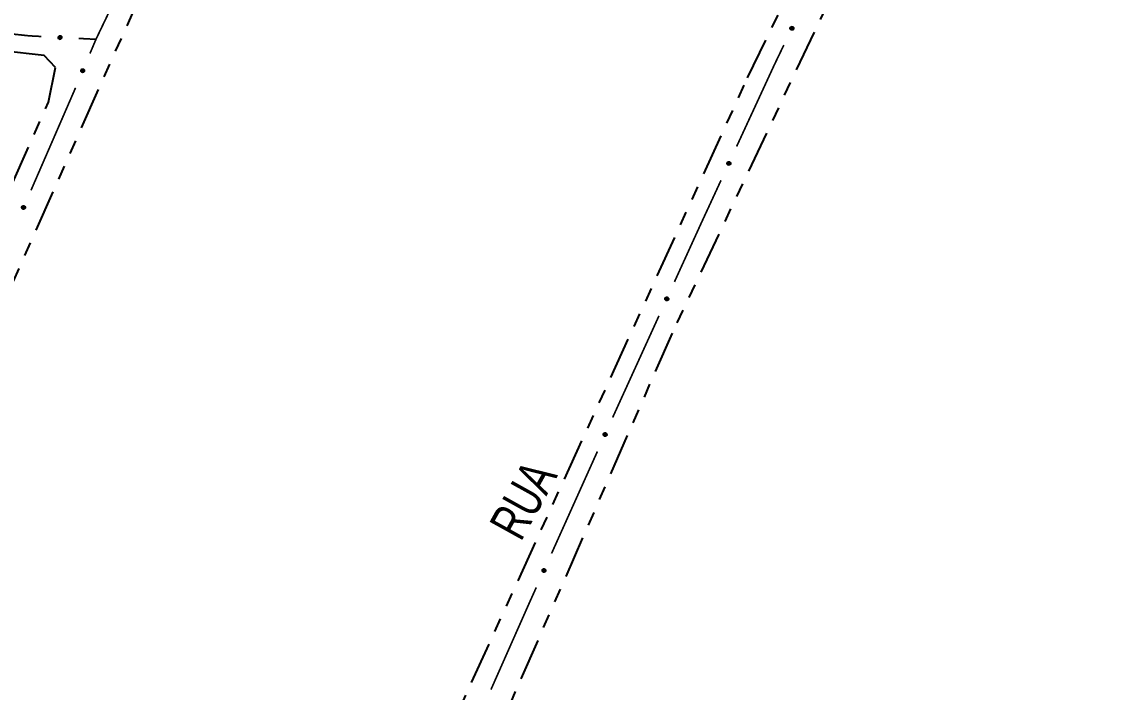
# Model space of a CAD drawing. Extents: x 203665 to 205970, y 4870865 to 4873745.
# Drawn here: x 204209.7 to 204325.5, y 4872309.4 to 4872381.4 of the extents above; entities that cross this region are included whole.
import ezdxf

# ---------------------------------------------------------------- set-up
doc = ezdxf.new("R2010")
doc.units = 0
doc.header["$LTSCALE"] = 1.5
doc.header["$MEASUREMENT"] = 0
doc.linetypes.add('TRACO_25', pattern=[8, 3, -1, 1, -1, 1, -1])
for name, color, linetype in [('SV-EIXO-RUA-N-PAV', 6, 'CONTINUOUS'), ('SV-RUA-NAO-PAV', 7, 'CONTINUOUS'), ('SV-TXT-RUA-N-PAV', 7, 'CONTINUOUS')]:
    doc.layers.add(name, color=color, linetype=linetype)
doc.styles.add('ARIAL', font='ARIAL.SHX')

msp = doc.modelspace()

# ---------------------------------------------------------------- linework, layer by layer
at = {"layer": 'SV-EIXO-RUA-N-PAV', "const_width": 0.18}
for points in [[(204217.692835, 4872379.537633), (204220.438597, 4872385.260248)], [(204199.902813, 4872381.050929), (204209.845743, 4872379.984091)], [(204209.845743, 4872379.984091), (204210.547088, 4872379.90884)], [(204210.547088, 4872379.90884), (204211.839974, 4872379.841677)], [(204215.834588, 4872379.634164), (204216.833241, 4872379.582285)], [(204216.833241, 4872379.582285), (204217.692835, 4872379.537633)], [(204217.051044, 4872378.014577), (204217.43936, 4872378.936103)], [(204217.43936, 4872378.936103), (204217.692835, 4872379.537633)], [(204291.495899, 4872378.914427), (204290.629825, 4872377.111675)], [(204290.480333, 4872376.800504), (204286.434418, 4872368.034354)], [(204290.629825, 4872377.111675), (204290.480333, 4872376.800504)], [(204215.362959, 4872374.008531), (204215.497778, 4872374.328473)], [(204210.720627, 4872363.320369), (204215.102887, 4872373.40976)], [(204215.102887, 4872373.40976), (204215.362959, 4872374.008531)], [(204284.758185, 4872364.402516), (204282.662894, 4872359.862719)], [(204282.503267, 4872359.51686), (204279.759779, 4872353.493115)], [(204282.662894, 4872359.862719), (204282.503267, 4872359.51686)], [(204278.101852, 4872349.852884), (204273.542553, 4872339.84225)], [(204273.542553, 4872339.84225), (204273.329641, 4872339.374768)], [(204273.329641, 4872339.374768), (204273.130376, 4872338.93115)], [(204271.491405, 4872335.282346), (204266.574492, 4872324.335932)], [(204264.93552, 4872320.687128), (204264.525778, 4872319.774927)], [(204264.22249, 4872319.099725), (204260.069862, 4872309.717861)], [(204264.525778, 4872319.774927), (204264.22249, 4872319.099725)]]:
    msp.add_lwpolyline(points, dxfattribs=at)
at = {"layer": 'SV-EIXO-RUA-N-PAV'}
for points in [[(204292.523416, 4872380.79902), (204292.540265, 4872380.753106), (204292.545358, 4872380.710199), (204292.539304, 4872380.67319), (204292.525428, 4872380.641882), (204292.507624, 4872380.61145), (204292.482905, 4872380.584729), (204292.4489, 4872380.561149), (204292.40296, 4872380.543924), (204292.358664, 4872380.541596), (204292.322063, 4872380.545589), (204292.288583, 4872380.558179), (204292.25931, 4872380.57597), (204292.232403, 4872380.602565), (204292.208843, 4872380.637259), (204292.192641, 4872380.683872), (204292.187937, 4872380.725971), (204292.194732, 4872380.761614), (204292.207602, 4872380.795192), (204292.226151, 4872380.826043), (204292.250567, 4872380.852133), (204292.285541, 4872380.875791), (204292.33176, 4872380.891173), (204292.373695, 4872380.896344), (204292.409424, 4872380.890051), (204292.442197, 4872380.876636), (204292.472936, 4872380.85915), (204292.500832, 4872380.83542), (204292.523416, 4872380.79902)], [(204213.699505, 4872379.855307), (204213.735368, 4872379.888561), (204213.772991, 4872379.909808), (204213.809471, 4872379.918497), (204213.84371, 4872379.91777), (204213.878653, 4872379.91308), (204213.912841, 4872379.90058), (204213.947712, 4872379.878301), (204213.981323, 4872379.842559), (204214.000555, 4872379.802588), (204214.010988, 4872379.767279), (204214.012285, 4872379.731533), (204214.007161, 4872379.697664), (204213.993002, 4872379.662581), (204213.970079, 4872379.627463), (204213.933321, 4872379.594535), (204213.896294, 4872379.573959), (204213.860788, 4872379.566481), (204213.824844, 4872379.565404), (204213.789227, 4872379.570619), (204213.755738, 4872379.583083), (204213.720421, 4872379.606226), (204213.688403, 4872379.642937), (204213.667458, 4872379.679633), (204213.659483, 4872379.715024), (204213.65922, 4872379.750435), (204213.663497, 4872379.785541), (204213.674632, 4872379.82043), (204213.699505, 4872379.855307)], [(204216.117175, 4872376.081866), (204216.098095, 4872376.126899), (204216.090905, 4872376.169504), (204216.095136, 4872376.206765), (204216.107461, 4872376.238717), (204216.123751, 4872376.269985), (204216.14713, 4872376.297886), (204216.179938, 4872376.323105), (204216.224978, 4872376.342562), (204216.269107, 4872376.347059), (204216.305859, 4872376.344865), (204216.339916, 4872376.333932), (204216.370026, 4872376.317598), (204216.398205, 4872376.292355), (204216.423438, 4872376.258858), (204216.441907, 4872376.213095), (204216.448669, 4872376.171278), (204216.44363, 4872376.135345), (204216.432422, 4872376.101176), (204216.415409, 4872376.069453), (204216.392301, 4872376.042197), (204216.358529, 4872376.016852), (204216.31312, 4872375.999222), (204216.271489, 4872375.992001), (204216.235494, 4872375.996534), (204216.202103, 4872376.008326), (204216.170543, 4872376.024283), (204216.141518, 4872376.046617), (204216.117175, 4872376.081866)], [(204285.75646, 4872366.302761), (204285.774017, 4872366.257112), (204285.779771, 4872366.214289), (204285.774291, 4872366.177191), (204285.7609, 4872366.145672), (204285.743568, 4872366.114969), (204285.719265, 4872366.087869), (204285.685628, 4872366.063766), (204285.63996, 4872366.045833), (204285.595705, 4872366.042822), (204285.559047, 4872366.046249), (204285.525376, 4872366.05832), (204285.495832, 4872366.075656), (204285.468517, 4872366.101832), (204285.444424, 4872366.136158), (204285.427503, 4872366.182515), (204285.42215, 4872366.224537), (204285.428393, 4872366.26028), (204285.440743, 4872366.294053), (204285.458812, 4872366.325187), (204285.482822, 4872366.351651), (204285.517427, 4872366.375847), (204285.563403, 4872366.391941), (204285.605253, 4872366.397759), (204285.641075, 4872366.392019), (204285.674051, 4872366.379112), (204285.705057, 4872366.362104), (204285.733316, 4872366.338807), (204285.75646, 4872366.302761)], [(204209.765644, 4872361.398003), (204209.747058, 4872361.443243), (204209.740335, 4872361.485924), (204209.744974, 4872361.523137), (204209.757648, 4872361.554951), (204209.77428, 4872361.586039), (204209.797963, 4872361.613682), (204209.831045, 4872361.638541), (204209.876295, 4872361.657503), (204209.920471, 4872361.661516), (204209.957197, 4872361.65892), (204209.991133, 4872361.647615), (204210.021062, 4872361.630952), (204210.048963, 4872361.605402), (204210.073827, 4872361.57163), (204210.091793, 4872361.525668), (204210.098097, 4872361.483779), (204210.092665, 4872361.447903), (204210.081083, 4872361.413859), (204210.063723, 4872361.382324), (204210.040319, 4872361.355323), (204210.006271, 4872361.33035), (204209.960671, 4872361.313218), (204209.918964, 4872361.306454), (204209.883021, 4872361.311381), (204209.849761, 4872361.323538), (204209.818378, 4872361.33984), (204209.789599, 4872361.36249), (204209.765644, 4872361.398003)], [(204279.090548, 4872351.758131), (204279.108334, 4872351.712571), (204279.114304, 4872351.669778), (204279.10901, 4872351.632653), (204279.095778, 4872351.601066), (204279.078601, 4872351.570276), (204279.054435, 4872351.543055), (204279.02092, 4872351.518783), (204278.975343, 4872351.50062), (204278.931103, 4872351.497386), (204278.894429, 4872351.500628), (204278.860698, 4872351.51253), (204278.831066, 4872351.529717), (204278.80362, 4872351.555755), (204278.779354, 4872351.589959), (204278.7622, 4872351.636231), (204278.756635, 4872351.678224), (204278.762699, 4872351.713999), (204278.774878, 4872351.747834), (204278.792791, 4872351.779058), (204278.816667, 4872351.805643), (204278.85115, 4872351.830012), (204278.897044, 4872351.846338), (204278.938864, 4872351.852367), (204278.974715, 4872351.846807), (204279.007755, 4872351.834067), (204279.038847, 4872351.817214), (204279.067222, 4872351.79406), (204279.090548, 4872351.758131)], [(204272.470178, 4872337.192709), (204272.488201, 4872337.147242), (204272.494393, 4872337.10448), (204272.489293, 4872337.067328), (204272.476225, 4872337.035674), (204272.459209, 4872337.004795), (204272.435184, 4872336.977448), (204272.401796, 4872336.953002), (204272.356314, 4872336.934602), (204272.312092, 4872336.931138), (204272.275401, 4872336.93419), (204272.241608, 4872336.945915), (204272.211888, 4872336.962949), (204272.184307, 4872336.988843), (204272.159864, 4872337.022921), (204272.142469, 4872337.069103), (204272.136686, 4872337.111067), (204272.142563, 4872337.146872), (204272.154566, 4872337.18077), (204272.172316, 4872337.212087), (204272.196054, 4872337.238795), (204272.230409, 4872337.263344), (204272.276218, 4872337.279908), (204272.318006, 4872337.286154), (204272.353885, 4872337.280782), (204272.386992, 4872337.268213), (204272.418171, 4872337.251522), (204272.446666, 4872337.228517), (204272.470178, 4872337.192709)], [(204265.914294, 4872322.597491), (204265.932316, 4872322.552024), (204265.938509, 4872322.509263), (204265.933408, 4872322.472111), (204265.920341, 4872322.440456), (204265.903324, 4872322.409577), (204265.8793, 4872322.38223), (204265.845912, 4872322.357784), (204265.800429, 4872322.339385), (204265.756207, 4872322.33592), (204265.719516, 4872322.338972), (204265.685724, 4872322.350698), (204265.656004, 4872322.367731), (204265.628422, 4872322.393626), (204265.603979, 4872322.427703), (204265.586585, 4872322.473885), (204265.580801, 4872322.515849), (204265.586678, 4872322.551655), (204265.598682, 4872322.585553), (204265.616432, 4872322.616869), (204265.64017, 4872322.643578), (204265.674525, 4872322.668126), (204265.720334, 4872322.684691), (204265.762122, 4872322.690937), (204265.798001, 4872322.685564), (204265.831107, 4872322.672995), (204265.862286, 4872322.656305), (204265.890781, 4872322.633299), (204265.914294, 4872322.597491)]]:
    msp.add_lwpolyline(points, close=True, dxfattribs=at)
for points in [[(204292.226151, 4872380.826043), (204292.187937, 4872380.725971)], [(204292.237052, 4872380.834901), (204292.192626, 4872380.710917)], [(204292.250567, 4872380.852133), (204292.192641, 4872380.683872)], [(204292.267814, 4872380.857968), (204292.203683, 4872380.667759)], [(204292.285541, 4872380.875791), (204292.208843, 4872380.637259)], [(204292.308367, 4872380.879358), (204292.22148, 4872380.622877)], [(204292.33176, 4872380.891173), (204292.232403, 4872380.602565)], [(204292.350885, 4872380.892236), (204292.246959, 4872380.593985)], [(204292.373695, 4872380.896344), (204292.25931, 4872380.57597)], [(204292.389363, 4872380.890402), (204292.274801, 4872380.570012)], [(204292.409424, 4872380.890051), (204292.288583, 4872380.558179)], [(204292.424296, 4872380.881189), (204292.303729, 4872380.554601)], [(204292.442197, 4872380.876636), (204292.322063, 4872380.545589)], [(204292.456914, 4872380.864005), (204292.344125, 4872380.547305)], [(204292.472936, 4872380.85915), (204292.358664, 4872380.541596)], [(204292.484708, 4872380.843083), (204292.383194, 4872380.546701)], [(204292.500832, 4872380.83542), (204292.40296, 4872380.543924)], [(204292.510139, 4872380.817241), (204292.425761, 4872380.556528)], [(204292.523416, 4872380.79902), (204292.4489, 4872380.561149)], [(204292.531578, 4872380.773638), (204292.468725, 4872380.579787)], [(204292.540265, 4872380.753106), (204292.482905, 4872380.584729)], [(204292.543274, 4872380.728659), (204292.498209, 4872380.606496)], [(204292.545358, 4872380.710199), (204292.507624, 4872380.61145)], [(204213.65922, 4872379.750435), (204214.010988, 4872379.767279)], [(204213.659483, 4872379.715024), (204214.012285, 4872379.731533)], [(204213.661924, 4872379.732164), (204214.009745, 4872379.746888)], [(204213.663497, 4872379.785541), (204214.000555, 4872379.802588)], [(204213.665198, 4872379.768886), (204214.000896, 4872379.786972)], [(204213.666897, 4872379.69638), (204214.006683, 4872379.714254)], [(204213.667458, 4872379.679633), (204214.007161, 4872379.697664)], [(204213.673781, 4872379.802599), (204213.986384, 4872379.823251)], [(204213.674632, 4872379.82043), (204213.981323, 4872379.842559)], [(204213.680046, 4872379.660172), (204213.995304, 4872379.67932)], [(204213.687815, 4872379.836029), (204213.9609, 4872379.858734)], [(204213.688403, 4872379.642937), (204213.993002, 4872379.662581)], [(204213.699505, 4872379.855307), (204213.947712, 4872379.878301)], [(204213.708326, 4872379.62591), (204213.978474, 4872379.644669)], [(204213.719776, 4872379.872627), (204213.922869, 4872379.889404)], [(204213.720421, 4872379.606226), (204213.970079, 4872379.627463)], [(204213.735368, 4872379.888561), (204213.912841, 4872379.90058)], [(204213.743703, 4872379.596745), (204213.943929, 4872379.610938)], [(204213.755738, 4872379.583083), (204213.933321, 4872379.594535)], [(204213.756763, 4872379.900765), (204213.886855, 4872379.906304)], [(204213.772991, 4872379.909808), (204213.878653, 4872379.91308)], [(204213.776849, 4872379.57726), (204213.908375, 4872379.584091)], [(204213.789227, 4872379.570619), (204213.896294, 4872379.573959)], [(204216.090905, 4872376.169504), (204216.123751, 4872376.269985)], [(204216.093892, 4872376.151168), (204216.132912, 4872376.275394)], [(204216.098095, 4872376.126899), (204216.14713, 4872376.297886)], [(204216.107779, 4872376.106818), (204216.16105, 4872376.303517)], [(204216.117175, 4872376.081866), (204216.179938, 4872376.323105)], [(204216.13133, 4872376.064318), (204216.202823, 4872376.328855)], [(204216.141518, 4872376.046617), (204216.224978, 4872376.342562)], [(204216.157997, 4872376.039754), (204216.244856, 4872376.340758)], [(204216.170543, 4872376.024283), (204216.269107, 4872376.347059)], [(204216.186784, 4872376.02022), (204216.283908, 4872376.34207)], [(204216.202103, 4872376.008326), (204216.305859, 4872376.344865)], [(204216.220205, 4872376.004657), (204216.324613, 4872376.336764)], [(204216.235494, 4872375.996534), (204216.339916, 4872376.333932)], [(204216.255548, 4872375.997167), (204216.354261, 4872376.32279)], [(204216.271489, 4872375.992001), (204216.370026, 4872376.317598)], [(204216.29407, 4872375.997223), (204216.383246, 4872376.300211)], [(204216.31312, 4872375.999222), (204216.398205, 4872376.292355)], [(204216.335906, 4872376.01217), (204216.410111, 4872376.272603)], [(204216.358529, 4872376.016852), (204216.423438, 4872376.258858)], [(204216.375361, 4872376.035523), (204216.430088, 4872376.228647)], [(204216.392301, 4872376.042197), (204216.441907, 4872376.213095)], [(204216.404955, 4872376.060071), (204216.443247, 4872376.186084)], [(204216.415409, 4872376.069453), (204216.448669, 4872376.171278)], [(204285.458812, 4872366.325187), (204285.42215, 4872366.224537)], [(204285.469576, 4872366.334212), (204285.427071, 4872366.209556)], [(204285.482822, 4872366.351651), (204285.427503, 4872366.182515)], [(204285.499977, 4872366.357752), (204285.438793, 4872366.166575)], [(204285.517427, 4872366.375847), (204285.444424, 4872366.136158)], [(204285.540195, 4872366.379766), (204285.457282, 4872366.121974)], [(204285.563403, 4872366.391941), (204285.468517, 4872366.101832)], [(204285.582509, 4872366.393299), (204285.483204, 4872366.093478)], [(204285.605253, 4872366.397759), (204285.495832, 4872366.075656)], [(204285.621011, 4872366.39206), (204285.511414, 4872366.069938)], [(204285.641075, 4872366.392019), (204285.525376, 4872366.05832)], [(204285.656083, 4872366.383388), (204285.540576, 4872366.054976)], [(204285.674051, 4872366.379112), (204285.559047, 4872366.046249)], [(204285.688962, 4872366.36671), (204285.58108, 4872366.048305)], [(204285.705057, 4872366.362104), (204285.595705, 4872366.042822)], [(204285.717076, 4872366.34622), (204285.620154, 4872366.048305)], [(204285.733316, 4872366.338807), (204285.63996, 4872366.045833)], [(204285.742903, 4872366.320774), (204285.662563, 4872366.058788)], [(204285.75646, 4872366.302761), (204285.685628, 4872366.063766)], [(204285.765013, 4872366.277507), (204285.705163, 4872366.082709)], [(204285.774017, 4872366.257112), (204285.719265, 4872366.087869)], [(204285.777402, 4872366.232715), (204285.73423, 4872366.10987)], [(204285.779771, 4872366.214289), (204285.743568, 4872366.114969)], [(204209.747058, 4872361.443243), (204209.797963, 4872361.613682)], [(204209.756521, 4872361.423057), (204209.811944, 4872361.61916)], [(204209.765644, 4872361.398003), (204209.831045, 4872361.638541)], [(204209.779606, 4872361.380301), (204209.853992, 4872361.64404)], [(204209.789599, 4872361.36249), (204209.876295, 4872361.657503)], [(204209.806002, 4872361.355447), (204209.896153, 4872361.655481)], [(204209.818378, 4872361.33984), (204209.920471, 4872361.661516)], [(204209.834573, 4872361.335599), (204209.935217, 4872361.656366)], [(204209.849761, 4872361.323538), (204209.957197, 4872361.65892)], [(204209.867822, 4872361.31967), (204209.975861, 4872361.650614)], [(204209.883021, 4872361.311381), (204209.991133, 4872361.647615)], [(204209.903081, 4872361.311794), (204210.005355, 4872361.636316)], [(204209.918964, 4872361.306454), (204210.021062, 4872361.630952)], [(204209.941601, 4872361.311427), (204210.03409, 4872361.613421)], [(204209.740335, 4872361.485924), (204209.77428, 4872361.586039)], [(204209.743121, 4872361.467557), (204209.7835, 4872361.591348)], [(204209.960671, 4872361.313218), (204210.048963, 4872361.605402)], [(204209.983598, 4872361.325915), (204210.060651, 4872361.58552)], [(204210.006271, 4872361.33035), (204210.073827, 4872361.57163)], [(204210.023307, 4872361.348835), (204210.080145, 4872361.541349)], [(204210.040319, 4872361.355323), (204210.091793, 4872361.525668)], [(204210.053167, 4872361.373057), (204210.092838, 4872361.498644)], [(204210.063723, 4872361.382324), (204210.098097, 4872361.483779)], [(204278.792791, 4872351.779058), (204278.756635, 4872351.678224)], [(204278.803509, 4872351.788137), (204278.761632, 4872351.663269)], [(204278.816667, 4872351.805643), (204278.7622, 4872351.636231)], [(204278.833791, 4872351.81183), (204278.77357, 4872351.620347)], [(204278.85115, 4872351.830012), (204278.779354, 4872351.589959)], [(204278.873898, 4872351.834047), (204278.792283, 4872351.57584)], [(204278.897044, 4872351.846338), (204278.80362, 4872351.555755)], [(204278.916143, 4872351.847792), (204278.818349, 4872351.547475)], [(204278.938864, 4872351.852367), (204278.831066, 4872351.529717)], [(204278.954651, 4872351.846747), (204278.846676, 4872351.524078)], [(204278.974715, 4872351.846807), (204278.860698, 4872351.51253)], [(204278.989765, 4872351.838252), (204278.875914, 4872351.509262)], [(204279.007755, 4872351.834067), (204278.894429, 4872351.500628)], [(204279.022728, 4872351.821739), (204278.91645, 4872351.502795)], [(204279.038847, 4872351.817214), (204278.931103, 4872351.497386)], [(204279.050945, 4872351.801391), (204278.955524, 4872351.502992)], [(204279.067222, 4872351.79406), (204278.975343, 4872351.50062)], [(204279.0769, 4872351.776076), (204278.99788, 4872351.513688)], [(204279.090548, 4872351.758131), (204279.02092, 4872351.518783)], [(204279.099228, 4872351.73292), (204279.040359, 4872351.537823)], [(204279.108334, 4872351.712571), (204279.054435, 4872351.543055)], [(204279.111842, 4872351.688191), (204279.069289, 4872351.565131)], [(204279.114304, 4872351.669778), (204279.078601, 4872351.570276)], [(204272.172316, 4872337.212087), (204272.136686, 4872337.111067)], [(204272.182987, 4872337.221222), (204272.14176, 4872337.096138)], [(204272.196054, 4872337.238795), (204272.142469, 4872337.069103)], [(204272.213146, 4872337.245071), (204272.153922, 4872337.053279)], [(204272.230409, 4872337.263344), (204272.159864, 4872337.022921)], [(204272.253136, 4872337.267497), (204272.172866, 4872337.008869)], [(204272.276218, 4872337.279908), (204272.184307, 4872336.988843)], [(204272.295309, 4872337.281462), (204272.199078, 4872336.98064)], [(204272.318006, 4872337.286154), (204272.211888, 4872336.962949)], [(204272.333822, 4872337.280617), (204272.227527, 4872336.95739)], [(204272.353885, 4872337.280782), (204272.241608, 4872336.945915)], [(204272.36898, 4872337.272304), (204272.256841, 4872336.942727)], [(204272.386992, 4872337.268213), (204272.275401, 4872336.93419)], [(204272.402029, 4872337.255964), (204272.297411, 4872336.936471)], [(204272.418171, 4872337.251522), (204272.312092, 4872336.931138)], [(204272.430351, 4872337.235763), (204272.336483, 4872336.936871)], [(204272.446666, 4872337.228517), (204272.356314, 4872336.934602)], [(204272.456437, 4872337.210583), (204272.378783, 4872336.947788)], [(204272.470178, 4872337.192709), (204272.401796, 4872336.953002)], [(204272.478989, 4872337.167544), (204272.421136, 4872336.972143)], [(204272.488201, 4872337.147242), (204272.435184, 4872336.977448)], [(204272.491836, 4872337.122881), (204272.449924, 4872336.999601)], [(204272.494393, 4872337.10448), (204272.459209, 4872337.004795)], [(204265.616432, 4872322.616869), (204265.580801, 4872322.515849)], [(204265.627102, 4872322.626004), (204265.585875, 4872322.50092)], [(204265.64017, 4872322.643578), (204265.586585, 4872322.473885)], [(204265.657261, 4872322.649854), (204265.598037, 4872322.458061)], [(204265.674525, 4872322.668126), (204265.603979, 4872322.427703)], [(204265.697251, 4872322.672279), (204265.616981, 4872322.413651)], [(204265.720334, 4872322.684691), (204265.628422, 4872322.393626)], [(204265.739425, 4872322.686245), (204265.643194, 4872322.385423)], [(204265.762122, 4872322.690937), (204265.656004, 4872322.367731)], [(204265.777938, 4872322.6854), (204265.671643, 4872322.362173)], [(204265.798001, 4872322.685564), (204265.685724, 4872322.350698)], [(204265.813096, 4872322.677087), (204265.700957, 4872322.34751)], [(204265.831107, 4872322.672995), (204265.719516, 4872322.338972)], [(204265.846144, 4872322.660746), (204265.741527, 4872322.341253)], [(204265.862286, 4872322.656305), (204265.756207, 4872322.33592)], [(204265.874467, 4872322.640545), (204265.780598, 4872322.341653)], [(204265.890781, 4872322.633299), (204265.800429, 4872322.339385)], [(204265.900553, 4872322.615365), (204265.822898, 4872322.35257)], [(204265.914294, 4872322.597491), (204265.845912, 4872322.357784)], [(204265.923104, 4872322.572326), (204265.865252, 4872322.376926)], [(204265.932316, 4872322.552024), (204265.8793, 4872322.38223)], [(204265.935952, 4872322.527663), (204265.894039, 4872322.404383)], [(204265.938509, 4872322.509263), (204265.903324, 4872322.409577)]]:
    msp.add_lwpolyline(points, dxfattribs=at)
at = {"layer": 'SV-RUA-NAO-PAV', "linetype": 'TRACO_25'}
for points in [[(204135.434883, 4872234.081805, 8.545349), (204210.824432, 4872227.395877, 8.604983), (204217.663899, 4872228.075494, 8.525471), (204221.832423, 4872231.495623, 8.505592), (204238.078247, 4872266.818777, 8.694435), (204287.604694, 4872375.388498, 9.131756), (204320.13767, 4872442.564385, 8.96279), (204320.885921, 4872447.054876, 8.883278), (204319.485352, 4872448.685167, 8.883278), (204256.435797, 4872454.100104, 9.101938), (204253.39632, 4872453.050184, 9.131756), (204251.6171, 4872451.200082, 9.141694), (204222.813561, 4872385.104072, 9.131756), (204193.280227, 4872318.548056, 9.141694)], [(204325.466358, 4872445.434369, 8.773948), (204279.505507, 4872347.995747, 8.932974), (204250.591991, 4872281.849739, 8.714314), (204227.671316, 4872233.775501, 8.455897), (204227.76273, 4872230.075049, 8.555287), (204229.073532, 4872227.844691, 8.614923)], [(204189.119842, 4872319.988513, 9.141694), (204212.598683, 4872372.793282, 9.380233), (204213.357224, 4872376.52368, 9.390172), (204212.126783, 4872377.803918, 9.390172), (204152.646698, 4872384.228734, 9.251024)]]:
    msp.add_polyline3d(points, dxfattribs=at)

# ---------------------------------------------------------------- texts
at = {"layer": 'SV-TXT-RUA-N-PAV', "style": 'ARIAL', "width": 0.7}
msp.add_text('RUA', height=4, rotation=61, dxfattribs=at).set_placement((204263.279343, 4872325.519422))

doc.saveas('drawing.dxf')
